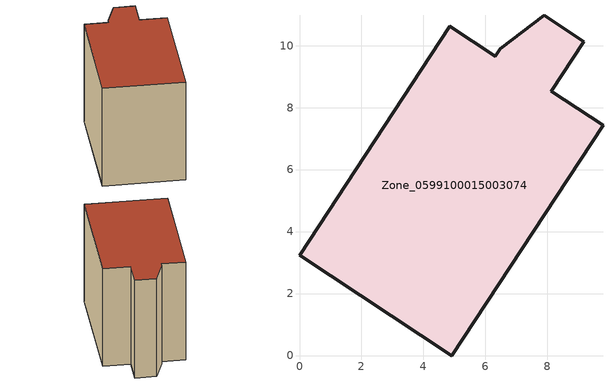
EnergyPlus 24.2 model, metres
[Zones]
Zone_0599100015003074
 floor ground (C_G): 4.92,0 0,3.23 4.86,10.62 6.32,9.66 6.48,9.9 7.89,10.97 9.18,10.13 8.12,8.53 9.79,7.43 z0.84
 wall outside (C_F): 8.12,8.53 9.18,10.13 7.89,10.97 6.48,9.9 6.32,9.66 4.86,10.62 0,3.23 4.92,0 9.79,7.43 8.12,8.53 z0.84:8.77
 roof outside (C_R): 4.92,0 9.79,7.43 8.12,8.53 9.18,10.13 7.89,10.97 6.48,9.9 6.32,9.66 4.86,10.62 0,3.23 z8.77
[BUILDING]
Pand.0599100015003074: North Axis=0; Terrain=City; Loads Convergence Tolerance Value=0.04; Temperature Convergence Tolerance Value=0.4; Solar Distribution=FullExterior; Maximum Number of Warmup Days=25; Minimum Number of Warmup Days=1
[Site:Location]
Rotterdam.The.Hague.AP_ZH_NLD Design_Conditions: Latitude=51.96; Longitude=4.45; Time Zone=1; Elevation=-4.5
[SITE:GROUNDTEMPERATURE:BUILDINGSURFACE]
18, 18, 18, 18, 18, 18, 18, 18, 18, 18, 18, 18
[MATERIAL] Thermal Absorptance=0.9; Solar Absorptance=0.7; Visible Absorptance=0.7
Name | Roughness | Thickness | Conductivity | Density | Specific Heat
G.TC.1965-1974 | MediumSmooth | 0.15 | 0.882353 | 540 | 1210
F.TC.1965-1974 | Rough | 0.3 | 0.697674 | 1920 | 840
R.TC.1965-1974 | MediumRough | 0.2 | 0.232558 | 1500 | 1000
[CONSTRUCTION]
C_G: G.TC.1965-1974
C_F: F.TC.1965-1974
C_R: R.TC.1965-1974
[ZONE]
Zone_0599100015003074: Type=1; Multiplier=1; Ceiling Height=Autocalculate; Volume=Autocalculate; Floor Area=autocalculate; Part of Total Floor Area=Yes
[ZONEINFILTRATION:DESIGNFLOWRATE]
Infil_Zone_0599100015003074: Zone or ZoneList or Space or SpaceList=Zone_0599100015003074; Schedule=AlwaysOn; Design Flow Rate Calculation Method=Flow/Area; Flow Rate per Floor Area=0.003; Constant Term Coefficient=1; Temperature Term Coefficient=0; Velocity Term Coefficient=0; Velocity Squared Term Coefficient=0
[HVACTEMPLATE:ZONE:IDEALLOADSAIRSYSTEM]
Zone_0599100015003074: Maximum Heating Supply Air Temperature=50; Minimum Cooling Supply Air Temperature=13; Maximum Heating Supply Air Humidity Ratio=0.0156; Minimum Cooling Supply Air Humidity Ratio=0.0077; Heating Limit=NoLimit; Cooling Limit=NoLimit; Dehumidification Control Type=ConstantSensibleHeatRatio; Cooling Sensible Heat Ratio=0.7; Dehumidification Setpoint=60; Humidification Control Type=None; Humidification Setpoint=30; Outdoor Air Method=None; Outdoor Air Flow Rate per Person=0.00944; Outdoor Air Flow Rate per Zone Floor Area=0; Outdoor Air Flow Rate per Zone=0; Demand Controlled Ventilation Type=None; Outdoor Air Economizer Type=NoEconomizer; Heat Recovery Type=None; Sensible Heat Recovery Effectiveness=0.7; Latent Heat Recovery Effectiveness=0.65
[ZONECONTROL:THERMOSTAT]
ThermostatControl_Zone_0599100015003074: Zone or ZoneList=Zone_0599100015003074; Control Type Schedule=DualSetpointControlType; Control 1=Thermostat_Zone_0599100015003074; Temperature Difference Between Cutout And Setpoint=0
[THERMOSTATSETPOINT:DUALSETPOINT]
Thermostat_Zone_0599100015003074: Heating Setpoint Temperature Schedule=HeatingSetpoint_Zone_0599100015003074; Cooling Setpoint Temperature Schedule=CoolingSetpoint_Zone_0599100015003074
[SCHEDULE:COMPACT]
HeatingSetpoint_Zone_0599100015003074: Through: 12/31, For: AllDays, Until: 24:00, 21
CoolingSetpoint_Zone_0599100015003074: Through: 12/31, For: AllDays, Until: 24:00, 24
DualSetpointControlType: Through: 12/31, For: AllDays, Until: 24:00, 4
AlwaysOn: Through: 12/31, For: AllDays, Until: 24:00, 1
